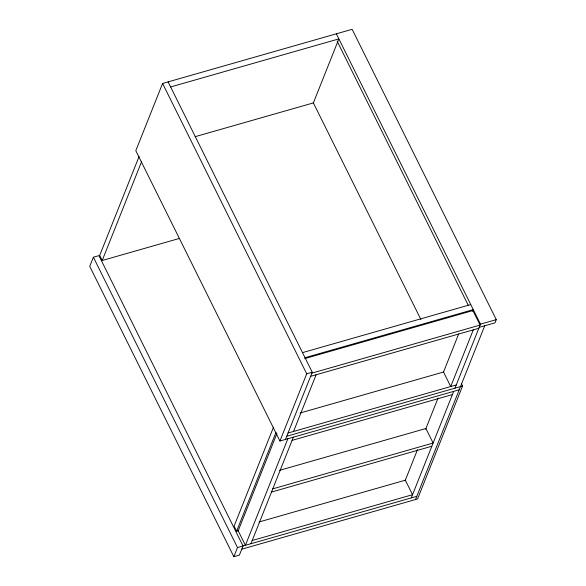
<?xml version="1.0" encoding="UTF-8"?>
<svg xmlns="http://www.w3.org/2000/svg" width="586" height="586" viewBox="0 0 586 586"><rect width="100%" height="100%" fill="white"/><g stroke="black" fill="none" stroke-linecap="round" stroke-linejoin="round"><path stroke-width="0.88" d="M93.372 257.217L89.731 266.359L233.858 556.7L239.381 555.118L243.029 545.976L98.902 255.635L93.372 257.217L237.498 547.558L233.858 556.7M479.202 327.354L494.994 322.842L496.269 319.641L352.142 29.3L162.586 83.461L135.806 150.675L279.932 441.016L459.234 389.785M139.094 156.484L99.693 255.408L102.213 260.492L179.477 238.414M102.213 260.492L141.622 161.56M273.494 427.223L234.085 526.155L236.612 531.231L238.363 530.733M236.612 531.231L276.013 432.307M276.922 433.545L238.187 530.784L245.395 545.295L287.836 438.76M279.932 441.016L306.705 373.802L162.586 83.461M285.463 439.441L312.235 372.227L168.109 81.886M293.542 431.457L316.125 374.762M250.925 543.72L293.359 437.185M458.684 333.947L443.514 372.029L450.722 386.548L473.305 329.852M405.065 480.85L417.532 449.565M425.612 429.274L438.072 397.989M472.594 311.32L473.268 309.635L305.028 357.709M411.262 497.902L453.703 391.367M454.978 388.166L480.476 324.153L336.349 33.812M415.518 499.528L484.732 325.772M461.343 383.544L462.559 385.998L417.569 498.942L241.754 549.177M170.636 86.962L338.869 38.896L313.371 102.909L195.079 136.706M302.508 352.625L470.748 304.559M304.669 358.625L472.902 310.551L480.11 325.069L311.877 373.135M306.705 373.802L312.235 372.227M480.476 324.153L496.269 319.641M310.595 376.337L478.835 328.27M300.083 413.013L443.785 371.949M288.012 433.039L456.252 384.965M286.737 436.24L462.559 385.998M292.084 440.379L452.429 394.568M279.595 470.331L425.912 428.52L433.12 443.038L272.783 488.849M271.508 492.05L431.845 446.239M259.012 521.994L405.329 480.19L412.537 494.701L252.2 540.519M237.498 547.558L416.793 496.327M337.104 41.101L468.236 305.269M313.283 102.733L420.873 319.465"/></g></svg>
